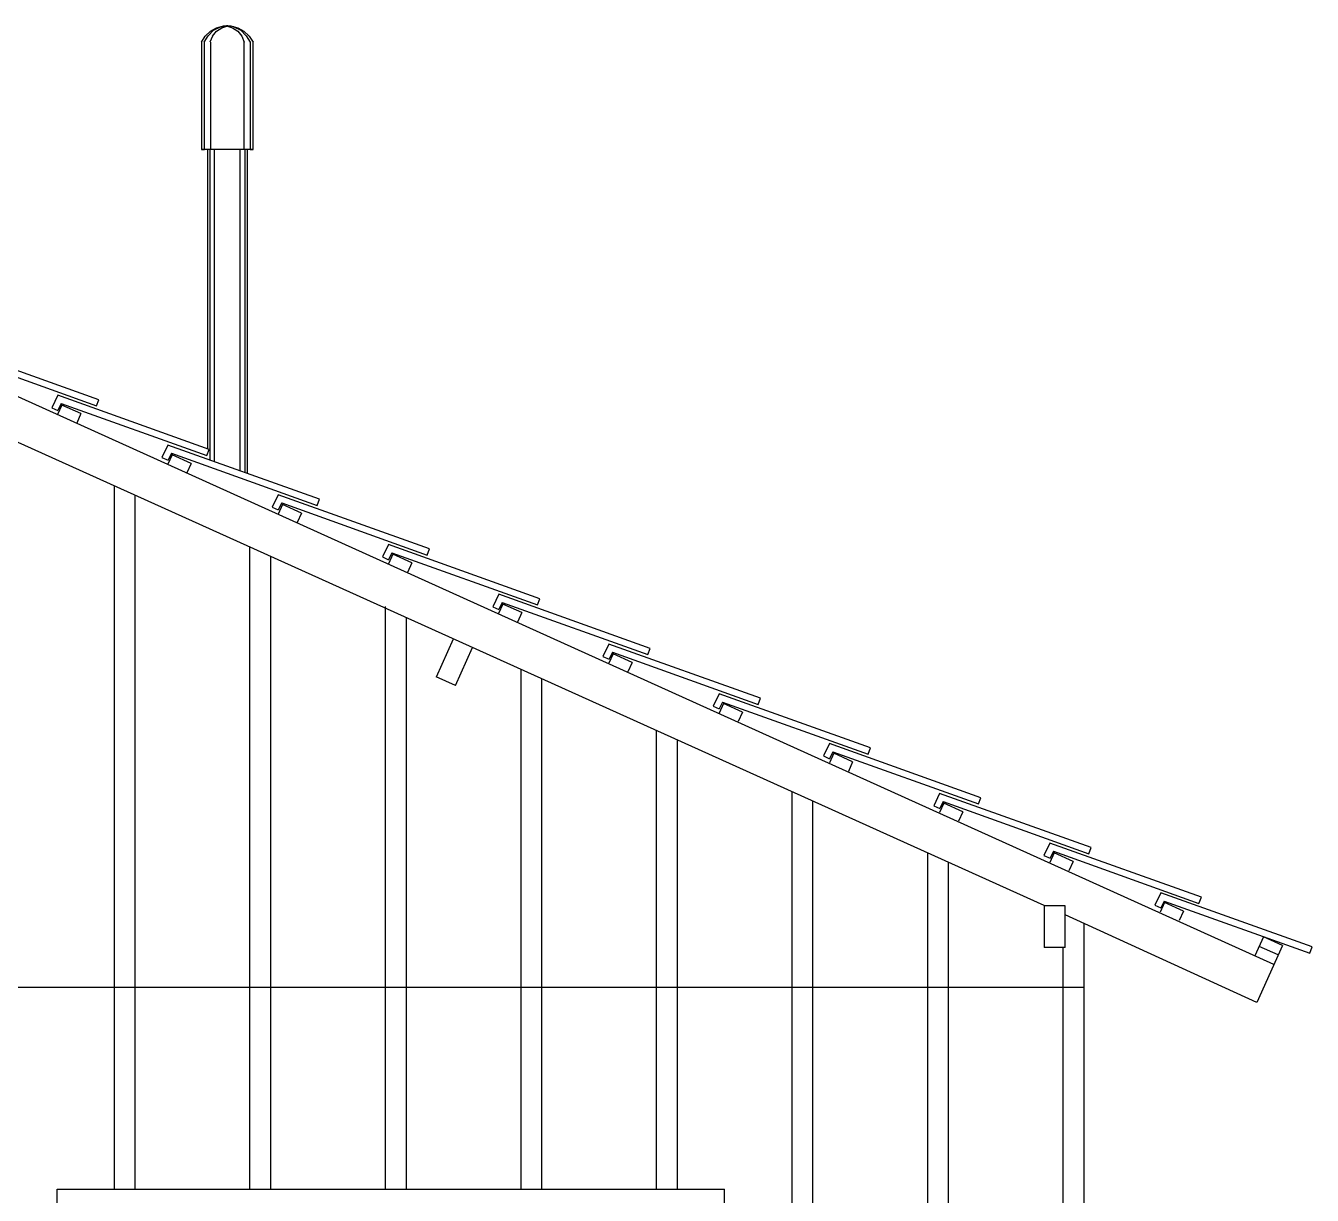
# Model space of a CAD drawing. Extents: x -7 to 295, y -11 to 39.
# Drawn here: x 201.804 to 204.889, y 23.41 to 26.214 of the extents above; entities that cross this region are included whole.
import ezdxf

# ---------------------------------------------------------------- set-up
doc = ezdxf.new("R2010")
doc.units = 0
doc.header["$LTSCALE"] = 20
for name, color, linetype in [('MADEIRAME', 244, 'CONTINUOUS'), ('PAREDE', 250, 'CONTINUOUS'), ('VISTAL', 30, 'CONTINUOUS'), ('VISTAP', 244, 'CONTINUOUS')]:
    doc.layers.add(name, color=color, linetype=linetype)

msp = doc.modelspace()

# ---------------------------------------------------------------- linework, layer by layer
at = {"layer": 'MADEIRAME', "color": 1, "linetype": 'CONTINUOUS'}
for p, q in [((204.797, 23.9636), (201.3389, 25.5267)), ((204.2462, 24.1049), (201.3639, 25.4057)), ((204.7559, 23.8724), (204.2962, 24.0823)), ((204.8176, 24.0091), (204.7559, 23.8724))]:
    msp.add_line(p, q, dxfattribs=at)
at = {"layer": 'MADEIRAME', "linetype": 'CONTINUOUS'}
for p, q in [((201.8912, 25.3049), (201.8809, 25.2821)), ((201.9368, 25.2843), (201.9265, 25.2615)), ((202.1555, 25.1856), (202.1452, 25.1628)), ((202.2011, 25.165), (202.1908, 25.1422)), ((202.4198, 25.0663), (202.4096, 25.0435)), ((202.4654, 25.0457), (202.4551, 25.0229)), ((202.6842, 24.947), (202.6739, 24.9242)), ((202.7297, 24.9264), (202.7195, 24.9036)), ((202.9485, 24.8277), (202.9382, 24.8049)), ((202.9941, 24.8071), (202.9838, 24.7843)), ((203.2128, 24.7084), (203.2025, 24.6856)), ((203.2584, 24.6878), (203.2481, 24.665)), ((203.4771, 24.5891), (203.4669, 24.5663)), ((203.5227, 24.5685), (203.5124, 24.5457)), ((203.7415, 24.4698), (203.7312, 24.447)), ((203.787, 24.4492), (203.7768, 24.4265)), ((204.0058, 24.3505), (203.9955, 24.3277)), ((204.0514, 24.3299), (204.0411, 24.3072)), ((204.2701, 24.2312), (204.2598, 24.2084)), ((204.3157, 24.2107), (204.3054, 24.1879)), ((204.58, 24.0914), (204.5697, 24.0686)), ((204.772, 24.0297), (204.7514, 23.9841))]:
    msp.add_line(p, q, dxfattribs=at)
at = {"layer": 'MADEIRAME'}
for p, q in [((201.9368, 25.2843), (201.8912, 25.3049)), ((202.2011, 25.165), (202.1555, 25.1856)), ((202.4654, 25.0457), (202.4198, 25.0663)), ((202.7297, 24.9264), (202.6842, 24.947)), ((202.9941, 24.8071), (202.9485, 24.8277)), ((203.2584, 24.6878), (203.2128, 24.7084)), ((203.5227, 24.5685), (203.4771, 24.5891)), ((203.787, 24.4492), (203.7415, 24.4698)), ((204.0514, 24.3299), (204.0058, 24.3505)), ((204.3157, 24.2107), (204.2701, 24.2312)), ((204.58, 24.0914), (204.5345, 24.1119)), ((204.8073, 23.9864), (204.7617, 24.0069)), ((204.8176, 24.0091), (204.772, 24.0297))]:
    msp.add_line(p, q, dxfattribs=at)
at = {"layer": 'MADEIRAME', "color": 250, "linetype": 'CONTINUOUS'}
for p, q in [((204.2462, 24.1044), (204.2462, 24.0044)), ((204.2962, 24.1044), (204.2462, 24.1044)), ((204.2962, 24.0044), (204.2962, 24.1044)), ((204.2962, 24.0044), (204.2462, 24.0044))]:
    msp.add_line(p, q, dxfattribs=at)
at = {"layer": 'MADEIRAME', "color": 244, "linetype": 'CONTINUOUS'}
msp.add_line((204.5345, 24.1119), (204.5242, 24.0891), dxfattribs=at)
at = {"layer": 'PAREDE', "color": 30, "linetype": 'CONTINUOUS'}
for p, q in [((201.9798, 25.3177), (201.6167, 25.4475)), ((201.625, 25.4279), (201.9741, 25.3029)), ((201.881, 25.3282), (201.8667, 25.2985)), ((202.2441, 25.1984), (201.881, 25.3282)), ((201.8667, 25.2985), (201.8813, 25.2919)), ((201.8893, 25.3086), (201.8813, 25.2919)), ((201.8893, 25.3086), (202.2384, 25.1836)), ((201.9741, 25.3029), (201.9798, 25.3177)), ((202.1453, 25.2089), (202.131, 25.1792)), ((202.5085, 25.0791), (202.1453, 25.2089)), ((202.131, 25.1792), (202.1456, 25.1726)), ((202.1536, 25.1893), (202.1456, 25.1726)), ((202.1536, 25.1893), (202.5028, 25.0643)), ((202.2384, 25.1836), (202.2441, 25.1984)), ((202.4096, 25.0896), (202.3954, 25.0599)), ((202.7728, 24.9598), (202.4096, 25.0896)), ((202.5028, 25.0643), (202.5085, 25.0791)), ((202.3954, 25.0599), (202.4099, 25.0533)), ((202.418, 25.07), (202.4099, 25.0533)), ((202.418, 25.07), (202.7671, 24.945)), ((202.674, 24.9703), (202.6597, 24.9406)), ((203.0371, 24.8405), (202.674, 24.9703)), ((202.7671, 24.945), (202.7728, 24.9598)), ((202.6597, 24.9406), (202.6743, 24.934)), ((202.6823, 24.9507), (202.6743, 24.934)), ((202.6823, 24.9507), (203.0314, 24.8257)), ((202.9383, 24.851), (202.924, 24.8214)), ((203.3015, 24.7212), (202.9383, 24.851)), ((203.0314, 24.8257), (203.0371, 24.8405)), ((202.924, 24.8214), (202.9386, 24.8147)), ((202.9466, 24.8314), (202.9386, 24.8147)), ((202.9466, 24.8314), (203.2957, 24.7064)), ((203.2026, 24.7317), (203.1884, 24.7021)), ((203.5658, 24.602), (203.2026, 24.7317)), ((203.211, 24.7121), (203.2029, 24.6954)), ((203.211, 24.7121), (203.5601, 24.5871)), ((203.2957, 24.7064), (203.3015, 24.7212)), ((203.1884, 24.7021), (203.2029, 24.6954)), ((203.467, 24.6124), (203.4527, 24.5828)), ((203.8301, 24.4827), (203.467, 24.6124)), ((203.4753, 24.5928), (203.4672, 24.5761)), ((203.4753, 24.5928), (203.8244, 24.4678)), ((203.5601, 24.5871), (203.5658, 24.602)), ((203.4527, 24.5828), (203.4672, 24.5761)), ((203.7313, 24.4931), (203.717, 24.4635)), ((204.0944, 24.3634), (203.7313, 24.4931)), ((203.717, 24.4635), (203.7316, 24.4568)), ((203.7396, 24.4735), (203.7316, 24.4568)), ((203.7396, 24.4735), (204.0887, 24.3485)), ((203.8244, 24.4678), (203.8301, 24.4827)), ((203.9956, 24.3738), (203.9813, 24.3442)), ((204.3588, 24.2441), (203.9956, 24.3738)), ((203.9813, 24.3442), (203.9959, 24.3375)), ((204.0039, 24.3542), (203.9959, 24.3375)), ((204.0039, 24.3542), (204.353, 24.2292)), ((204.0887, 24.3485), (204.0944, 24.3634)), ((204.2599, 24.2545), (204.2457, 24.2249)), ((204.6231, 24.1248), (204.2599, 24.2545)), ((204.2457, 24.2249), (204.2602, 24.2183)), ((204.2683, 24.235), (204.2602, 24.2183)), ((204.2683, 24.235), (204.6174, 24.1099)), ((204.353, 24.2292), (204.3588, 24.2441)), ((204.5259, 24.1353), (204.5116, 24.1056)), ((204.889, 24.0055), (204.5259, 24.1353)), ((204.6174, 24.1099), (204.6231, 24.1248)), ((204.5116, 24.1056), (204.5262, 24.099)), ((204.5342, 24.1157), (204.5262, 24.099)), ((204.5342, 24.1157), (204.8833, 23.9906)), ((204.8833, 23.9906), (204.889, 24.0055))]:
    msp.add_line(p, q, dxfattribs=at)
at = {"layer": 'PAREDE', "linetype": 'CONTINUOUS'}
msp.add_line((202.8345, 24.6323), (202.7888, 24.6529), dxfattribs=at)
at = {"layer": 'VISTAL', "color": 30}
for p, q in [((202.2461, 25.9178), (202.2461, 25.1729)), ((202.2568, 25.169), (202.2568, 25.9178)), ((202.3187, 25.1469), (202.3187, 25.9178)), ((202.3294, 25.9178), (202.3294, 25.1431))]:
    msp.add_line(p, q, dxfattribs=at)
for points in [[(202.2259, 26.1749), (202.2342, 26.1892), (202.2473, 26.2011), (202.2616, 26.2095), (202.2783, 26.2142), (202.2961, 26.2142), (202.3128, 26.2095), (202.3271, 26.2011), (202.3402, 26.1892), (202.3497, 26.1749)], [(202.2318, 26.1749), (202.2414, 26.1904), (202.2544, 26.2035), (202.2711, 26.2118), (202.289, 26.2142)], [(202.2521, 26.1892), (202.2461, 26.1749)], [(202.2521, 26.1892), (202.2616, 26.2011), (202.2747, 26.2095), (202.289, 26.2142), (202.2854, 26.2142), (202.2997, 26.2095), (202.3128, 26.2011), (202.3223, 26.1892), (202.3283, 26.1749)], [(202.3033, 26.2118), (202.2854, 26.2142)], [(202.3033, 26.2118), (202.3199, 26.2035), (202.333, 26.1904), (202.3425, 26.1749)], [(202.2259, 26.1749), (202.2259, 25.9178), (202.233, 25.9178), (202.233, 26.1749)], [(202.2473, 26.1749), (202.2473, 25.9178)], [(202.3283, 25.9178), (202.3283, 26.1749)], [(202.3425, 26.1749), (202.3425, 25.9178), (202.3497, 25.9178), (202.3497, 26.1749)], [(202.3497, 25.9178), (202.2259, 25.9178)], [(202.2402, 25.9178), (202.2402, 25.1998)], [(202.3354, 25.9178), (202.3354, 25.141)]]:
    msp.add_lwpolyline(points, dxfattribs=at)
at = {"layer": 'VISTAP', "color": 1}
for p, q in [((202.0169, 23.4252), (202.0169, 25.111)), ((202.0669, 23.4252), (202.0669, 25.0884)), ((202.3419, 23.4252), (202.3419, 24.9643)), ((202.3919, 23.4252), (202.3919, 24.9417)), ((202.6669, 23.4252), (202.6669, 24.8217)), ((202.7169, 23.4252), (202.7169, 24.795)), ((202.9919, 23.4252), (202.9919, 24.6709)), ((203.0419, 23.4252), (203.0419, 24.6484)), ((203.3169, 23.4252), (203.3169, 24.5243)), ((203.3669, 23.4252), (203.3669, 24.5017)), ((203.6419, 21.0333), (203.6419, 24.3776)), ((203.6919, 21.0333), (203.6919, 24.355)), ((203.9669, 21.0333), (203.9669, 24.2309)), ((204.0169, 21.0333), (204.0169, 24.2083)), ((204.3419, 22.9183), (204.3419, 24.0614)), ((204.2919, 22.9183), (204.2919, 24.0044))]:
    msp.add_line(p, q, dxfattribs=at)
at = {"layer": 'VISTAP', "color": 250}
for p, q in [((202.7889, 24.6529), (202.83, 24.744)), ((202.8345, 24.6323), (202.8756, 24.7234))]:
    msp.add_line(p, q, dxfattribs=at)
at = {"layer": 'VISTAP', "linetype": 'CONTINUOUS'}
msp.add_line((204.3419, 23.9083), (201.0169, 23.9083), dxfattribs=at)
at = {"layer": 'VISTAP', "color": 244, "linetype": 'CONTINUOUS'}
for p, q in [((201.8794, 22.2252), (201.8794, 23.4252)), ((201.8794, 23.4252), (203.4794, 23.4252)), ((203.4794, 22.2252), (203.4794, 23.4252))]:
    msp.add_line(p, q, dxfattribs=at)

doc.saveas('drawing.dxf')
